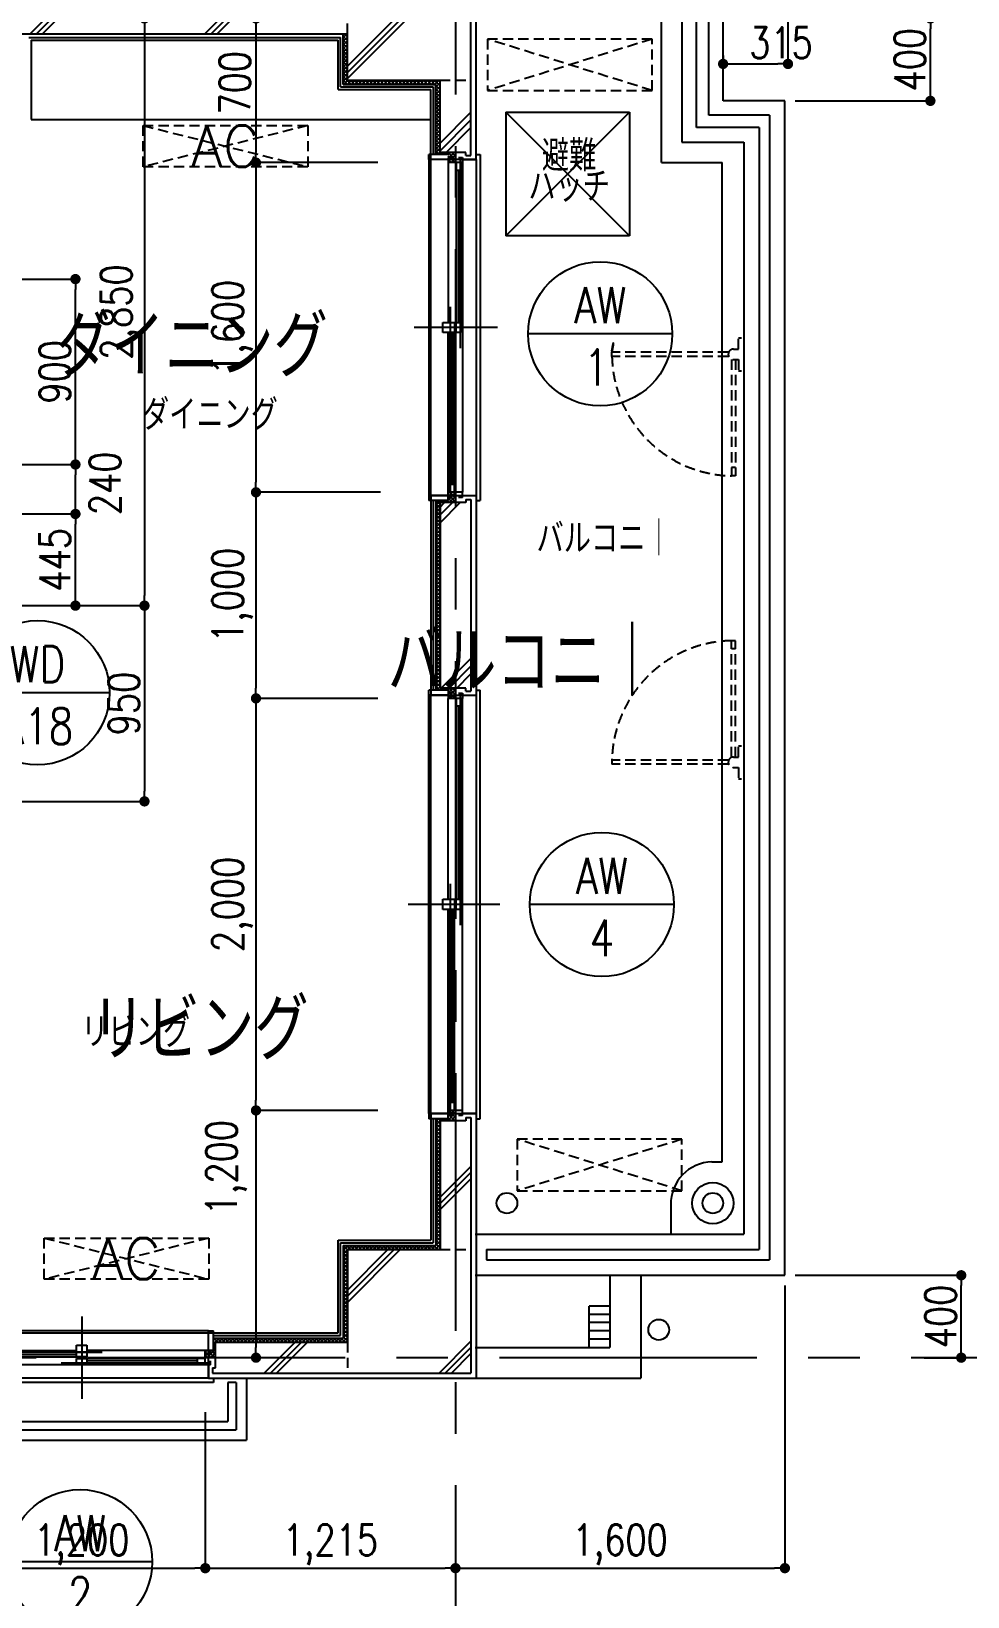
# Model space of a CAD drawing. Header units: millimetres. Extents: x 15495 to 166182, y -39946 to 18307.
# Drawn here: x 115630 to 120177, y -35421 to -27824 of the extents above; entities that cross this region are included whole.
import ezdxf
from ezdxf.enums import TextEntityAlignment as Align

# ---------------------------------------------------------------- set-up
doc = ezdxf.new("R2010")
doc.units = ezdxf.units.MM
doc.header["$LTSCALE"] = 1000
doc.linetypes.add('CENTER', pattern=[2, 1.25, -0.25, 0.25, -0.25])
doc.linetypes.add('DASHED2', pattern=[0.375, 0.25, -0.125])
doc.layers.get('0').update_dxf_attribs({"linetype": 'CONTINUOUS'})
for name, color, linetype in [('DT_ID', 13, 'CONTINUOUS'), ('E_TEXT', 3, 'CONTINUOUS'), ('F_FITT1-100', 5, 'CONTINUOUS'), ('F_FITT1-50', 5, 'CONTINUOUS'), ('F_FITT2-100', 1, 'CONTINUOUS'), ('F_FITT2-50', 1, 'CONTINUOUS'), ('K-A_EQP-50', 60, 'CONTINUOUS'), ('SF-F_FITT1-100', 5, 'CONTINUOUS'), ('TF-A_ELSE-100', 6, 'CONTINUOUS'), ('TF-A_ELSE-50', 6, 'CONTINUOUS'), ('TF-A_EQP-50', 60, 'CONTINUOUS'), ('TF-DT_ID-100', 13, 'CONTINUOUS'), ('TF-E_DIM-50', 3, 'CONTINUOUS'), ('TF-E_GRID-100', 1, 'CENTER'), ('TF-E_GRID-50', 1, 'CENTER'), ('TF-E_TEXT-100', 3, 'CONTINUOUS'), ('TF-E_TEXT-50', 3, 'CONTINUOUS'), ('TF-F_FINI1-100', 190, 'CONTINUOUS'), ('TF-F_FINI1-50', 190, 'CONTINUOUS'), ('TF-F_FINI2-50', 1, 'CONTINUOUS'), ('TF-F_FITT1-100', 5, 'CONTINUOUS'), ('TF-F_FITT1-50', 5, 'CONTINUOUS'), ('TF-F_HAT1-50', 9, 'CONTINUOUS'), ('TF-F_HIDE-100', 12, 'CONTINUOUS'), ('TF-F_HIDE-50', 12, 'CONTINUOUS'), ('TF-H_LINE1-50', 140, 'CONTINUOUS'), ('TF-R_COLM-50', 7, 'CONTINUOUS'), ('TF-R_EWALL-50', 7, 'CONTINUOUS'), ('TF-U_FIRE-50', 9, 'CONTINUOUS')]:
    doc.layers.add(name, color=color, linetype=linetype)
doc.styles.add('DIM', font='romans.shx', dxfattribs={"width": 0.8, "bigfont": 'bigfont.shx'})
doc.styles.add('ROOM', font='romans.shx', dxfattribs={"width": 0.8, "bigfont": 'bigfont.shx'})
doc.styles.add('ROOM_TATE', font='romans.shx', dxfattribs={"width": 0.8, "bigfont": 'bigfont.shx'})
doc.styles.get("Standard").update_dxf_attribs({"font": 'txt.shx', "bigfont": 'bigfont.shx'})
doc.dimstyles.new('DIM50_3_3', dxfattribs={"dimscale": 50, "dimtxt": 3, "dimasz": 1, "dimexe": 0, "dimexo": 1, "dimgap": 0.5, "dimtad": 1, "dimdec": 1, "dimdsep": 46, "dimlunit": 6, "dimtxsty": 'DIM', "dimblk1": 'DOT', "dimblk2": 'DOT', "dimsah": 1, "dimcen": 1, "dimclrd": 256, "dimclre": 256, "dimclrt": 256, "dimadec": 0, "dimazin": 0, "dimtfac": 1, "dimtdec": 1, "dimtix": 1, "dimtmove": 2, "dimatfit": 3, "dimldrblk": 'DOT', "dimfxl": 1, "dimtvp": 0.833333, "dimtolj": 1, "dimarcsym": 0})
pattern_1 = [(45, (-133336.485, -63816.77), (-8.8388348, 8.8388348), []), (135, (-133336.485, -63816.77), (-8.8388348, -8.8388348), [])]
pattern_2 = [(45, (-133336.5, -63816.8), (-424.264, 424.264), []), (45, (-133306.5, -63816.8), (-424.264, 424.264), []), (45, (-133276.5, -63816.8), (-424.264, 424.264), [])]
pattern_3 = [(45, (-28400.75, -37379.5), (-441.942, 441.942), []), (45, (-28363.25, -37379.5), (-441.942, 441.942), []), (45, (-28325.75, -37379.5), (-441.942, 441.942), [])]

# ---------------------------------------------------------------- blocks, each defined once
blk = doc.blocks.new('TATEGU-KIGOU')
at = {"color": 2}
blk.add_line((350, 0), (-350, 0), dxfattribs=at)
blk.add_circle((0, 0), 350, dxfattribs=at)
at = {"color": 2, "style": 'ROOM', "width": 0.8}
for tag, p in [('建具種別', (0, 51.6)), ('建具番号', (0, -250.1))]:
    blk.add_attdef(tag, text='', height=175, dxfattribs=at).set_placement(p, align=Align.CENTER)
at = {"flags": 1}
for tag, p in [('内法寸法（W）', (-414, -713.8)), ('内法寸法（H）', (-414, -1063.8)), ('階', (-373.6, -1414.3)), ('部屋名', (-373.6, -1786.8)), ('メーカー名', (-373.6, -2148.9)), ('値段', (-373.6, -2498.9)), ('重量', (-373.6, -2848.9)), ('建具形状', (-373.6, -3199)), ('開閉方式', (-373.6, -3549)), ('取付場所', (-373.6, -3899)), ('見込', (-373.6, -4296.3)), ('扉厚', (-373.6, -4646.3)), ('仕上', (-373.6, -4996.3)), ('ガラス', (-373.6, -5346.3)), ('建具金物', (-373.6, -5696.3)), ('枠形状', (-373.6, -6046.3)), ('沓摺形状', (-373.6, -6396.3)), ('特記事項', (-373.6, -6746.3)), ('防火性能', (-373.6, -7096.3))]:
    blk.add_attdef(tag, p, '', height=175, dxfattribs=at)
blk = doc.blocks.new('AW-2_100')
at = {"layer": 'F_FITT1-100'}
for p, q in [((-100, 25), (615, 25)), ((100, -25), (-615, -25))]:
    blk.add_line(p, q, dxfattribs=at)
at = {"layer": 'F_FITT2-100'}
for p, q in [((615, 100), (-615, 100)), ((-615, -120), (615, -120))]:
    blk.add_line(p, q, dxfattribs=at)
at = {"layer": 'SF-F_FITT1-100'}
blk.add_line((0, -200), (0, 200), dxfattribs=at)
blk = doc.blocks.new('AW-4_100')
at = {"layer": 'F_FITT1-100'}
for p, q in [((25, -100), (25, 1015)), ((-25, 100), (-25, -1015)), ((215, 0), (-230, 0))]:
    blk.add_line(p, q, dxfattribs=at)
at = {"layer": 'F_FITT2-100'}
for p, q in [((-120, -1015), (-120, 1015)), ((100, 1015), (100, -1015))]:
    blk.add_line(p, q, dxfattribs=at)
at = {"layer": 'TF-F_FITT1-100'}
blk.add_line((200, 0), (-200, 0), dxfattribs=at)
blk = doc.blocks.new('ROOM')
at = {"layer": 'DT_ID', "flags": 1}
for tag, p in [('室番号', (0, 500)), ('面積', (0, -500)), ('内装制限', (0, -1000)), ('仕上レベル', (0, -1500)), ('スラブレベル', (0, -2000)), ('天井高', (0, -2500)), ('床下地', (0, -3000)), ('床仕上', (0, -3500)), ('巾木高さ', (0, -4000)), ('巾木仕上', (0, -4500)), ('壁下地', (0, -5000)), ('壁仕上', (0, -5500)), ('天井下地', (0, -6000)), ('天井仕上', (0, -6500)), ('見切縁', (0, -7000)), ('備考', (0, -7500))]:
    blk.add_attdef(tag, p, '', height=300, dxfattribs=at)
at = {"layer": 'E_TEXT', "style": 'ROOM', "width": 0.8}
blk.add_attdef('室名', (0, 0), '', height=300, dxfattribs=at)
blk = doc.blocks.new("AW-1'_100")
at = {"layer": 'F_FITT1-100'}
for p, q in [((25, -100), (25, 815)), ((-25, 100), (-25, -815)), ((-205, 0), (200, 0))]:
    blk.add_line(p, q, dxfattribs=at)
at = {"layer": 'F_FITT2-100'}
for p, q in [((-100, -815), (-100, 815)), ((120, 815), (120, -815))]:
    blk.add_line(p, q, dxfattribs=at)
blk = doc.blocks.new('TF-BLOCK_100')
at = {"layer": 'TF-A_ELSE-100'}
for p, q in [((27500, 7100), (27500, 5900)), ((27570, 5970), (27570, 7030)), ((27630, 6030), (27630, 6970)), ((27700, 6100), (27700, 6900)), ((27400, 5800), (27400, 6485)), ((28000, 6100), (27700, 6100)), ((28000, 6100), (27700, 6100)), ((28000, 400), (28000, 6100)), ((26645, 6045), (26645, 5445)), ((26645, 5445), (27245, 6045)), ((26645, 6045), (27245, 5445)), ((26645, 6045), (27245, 6045)), ((27245, 6045), (27245, 5445)), ((27925, 6030), (27630, 6030)), ((27925, 6030), (27925, 475)), ((27875, 5970), (27570, 5970)), ((27875, 5970), (27875, 525)), ((27500, 5900), (27800, 5900)), ((27800, 5900), (27800, 600)), ((27400, 5800), (27695.9, 5800)), ((27695.9, 950), (27695.9, 5800)), ((27245, 5445), (26645, 5445)), ((27645.9, 950), (27695.9, 950)), ((27445.9, 750), (27445.9, 600)), ((26495, 600), (27800, 600)), ((26550, 525), (27875, 525)), ((26550, 525), (26550, 475)), ((26550, 475), (27925, 475)), ((26495, 400), (28000, 400)), ((27150, 400), (27150, 50)), ((27300, 400), (27300, -100)), ((27150, 250), (27050, 250)), ((27050, 50), (27050, 250)), ((27150, 210), (27050, 210)), ((27150, 170), (27050, 170)), ((27150, 130), (27050, 130)), ((27150, 90), (27050, 90)), ((26495, 50), (27150, 50)), ((25335, -120), (25295, -120)), ((25295, -120), (25295, -310)), ((25335, -120), (25335, -350)), ((25385, -100), (25385, -400)), ((26495, -100), (27300, -100)), ((23835, -350), (25335, -350)), ((23875, -310), (25295, -310)), ((23785, -400), (25385, -400))]:
    blk.add_line(p, q, dxfattribs=at)
for centre in [(26650, 750), (27650, 750), (27387.28, 135.6)]:
    blk.add_circle(centre, 50, dxfattribs=at)
blk.add_arc((27650.27, 745.63), 204.41, 91.224125, 181.224125, dxfattribs=at)
at = {"layer": 'TF-E_GRID-100'}
for p, q in [((26400, 15380.48), (26400, -4408.96)), ((31863.65, 0), (-4082.3, 0))]:
    blk.add_line(p, q, dxfattribs=at)
at = {"layer": 'TF-F_FINI1-100'}
for p, q in [((26500, 5815), (26500, 7285)), ((24340, 6395), (25830, 6395)), ((24340, 6395), (24340, 6010)), ((25830, 6155), (25830, 6395)), ((25830, 6155), (25830, 6395)), ((25830, 6155), (26280, 6155)), ((25830, 6155), (26280, 6155)), ((26280, 5815), (26280, 6155)), ((26500, 5815), (26280, 5815)), ((26280, 4185), (26280, 3215)), ((26280, 4185), (26500, 4185)), ((26500, 4185), (26500, 3215)), ((26280, 3215), (26500, 3215)), ((26280, 1185), (26500, 1185)), ((26280, 1185), (26280, 570)), ((26500, 1185), (26500, -100)), ((25830, 120), (25830, 570)), ((25830, 570), (26280, 570)), ((25200, -100), (25200, 120)), ((25200, 120), (25830, 120)), ((25200, -100), (26495, -100))]:
    blk.add_line(p, q, dxfattribs=at)
at = {"layer": 'TF-F_FITT1-100'}
for p, q in [((26600, 5000), (26200, 5000)), ((24585, 200), (24585, -200))]:
    blk.add_line(p, q, dxfattribs=at)
at = {"layer": 'TF-F_HIDE-100', "ltscale": 0.3}
blk.add_line((24340, 6010), (26280, 6010), dxfattribs=at)
at = {"layer": 'TF-DT_ID-100'}
for p, values in [((27103.23, 4969.27), {'建具種別': 'AW', '建具番号': '1’'}), ((24370.38, 3227.36), {'建具種別': 'WD', '建具番号': 'A18'}), ((27111.37, 2199.41), {'建具種別': 'AW', '建具番号': '4'}), ((24577.06, -990.36), {'建具種別': 'AW', '建具番号': '2'})]:
    blk.add_blockref('TATEGU-KIGOU', p, dxfattribs=at).add_auto_attribs(values)
at = {"layer": 'TF-E_TEXT-100'}
ref = blk.add_blockref('ROOM', (24460.16, 4759.08), dxfattribs=at)
ref.add_attrib('室名', 'ダイニング', (24460.16, 4759.08), dxfattribs={"height": 300, "style": 'ROOM', "width": 0.8})
ref = blk.add_blockref('ROOM', (24630.95, 1443.86), dxfattribs=at)
ref.add_attrib('室名', 'リビング', (24630.95, 1443.86), dxfattribs={"height": 300, "style": 'ROOM', "width": 0.8})
at = {"layer": 'TF-F_FITT1-100', "rotation": 180}
blk.add_blockref("AW-1'_100", (26400, 5000), dxfattribs=at)
at = {"layer": 'TF-F_FITT1-100'}
blk.add_blockref('AW-4_100', (26400, 2200), dxfattribs=at)
at = {"layer": 'TF-F_FITT1-100', "xscale": -1, "rotation": 180}
blk.add_blockref('AW-2_100', (24585, 0), dxfattribs=at)
at = {"layer": 'TF-E_TEXT-100', "style": 'ROOM_TATE', "width": 0.8}
blk.add_text('バルコニ｜', height=300, dxfattribs=at).set_placement((26730.91, 3392.65), align=Align.MIDDLE)
blk = doc.blocks.new('AC')
at = {"layer": 'K-A_EQP-50', "linetype": 'DASHED2', "ltscale": 0.2}
for p, q in [((-800, 0), (-800, 200)), ((0, 200), (-800, 0)), ((-800, 200), (0, 0)), ((-800, 200), (0, 200)), ((0, 200), (0, 0)), ((0, 0), (-800, 0))]:
    blk.add_line(p, q, dxfattribs=at)
at = {"layer": 'K-A_EQP-50'}
blk.add_text('AC', height=200, dxfattribs=at).set_placement((-400, 100), align=Align.MIDDLE)
blk = doc.blocks.new('DOT')
at = {"color": 0, "linetype": 'ByBlock'}
blk.add_line((-0.5, 0), (-1, 0), dxfattribs=at)
at = {"color": 0, "linetype": 'ByBlock', "const_width": 0.5}
blk.add_lwpolyline([(-0.25, 0, 1), (0.25, 0, 1)], format="xyb", close=True, dxfattribs=at)
blk = doc.blocks.new('*D774')
at = {"layer": 'TF-E_DIM-50', "lineweight": -2}
for p, q in [((117311.9, -33061.4), (116720.9, -33061.4)), ((116720.9, -33111.4), (116720.9, -34211.4)), ((117114.6, -34261.4), (116720.9, -34261.4))]:
    blk.add_line(p, q, dxfattribs=at)
at = {"layer": 'TF-E_DIM-50', "lineweight": -2, "xscale": 50, "yscale": 50, "zscale": 50}
for p, rotation in [((116720.9, -33061.4), 90), ((116720.9, -34261.4), 270)]:
    blk.add_blockref('DOT', p, dxfattribs=dict(at, rotation=rotation))
at = {"layer": 'TF-E_DIM-50', "insert": (116576.3, -33339.4), "char_height": 150, "attachment_point": 5, "rotation": 90, "style": 'DIM'}
blk.add_mtext('\\A1;1,200', dxfattribs=at)
blk = doc.blocks.new('_DOT')
at = {"color": 0, "linetype": 'ByBlock'}
blk.add_line((-0.5, 0), (-1, 0), dxfattribs=at)
at = {"color": 0, "linetype": 'ByBlock', "const_width": 0.5}
blk.add_lwpolyline([(-0.25, 0, 1), (0.25, 0, 1)], format="xyb", close=True, dxfattribs=at)
blk = doc.blocks.new('*D753')
at = {"layer": 'TF-E_DIM-50', "lineweight": -2}
for p, q in [((114739.6, -34311.4), (114739.6, -36153.1)), ((114789.6, -36153.1), (117639.6, -36153.1)), ((117689.6, -36117.3), (117689.6, -36153.1))]:
    blk.add_line(p, q, dxfattribs=at)
at = {"layer": 'TF-E_DIM-50', "lineweight": -2, "xscale": 50, "yscale": 50, "zscale": 50, "rotation": 180}
blk.add_blockref('DOT', (114739.6, -36153.1), dxfattribs=at)
at = {"layer": 'TF-E_DIM-50', "lineweight": -2, "xscale": 50, "yscale": 50, "zscale": 50}
blk.add_blockref('DOT', (117689.6, -36153.1), dxfattribs=at)
at = {"layer": 'TF-E_DIM-50', "insert": (116214.6, -36038.8), "char_height": 150, "attachment_point": 5, "style": 'DIM'}
blk.add_mtext('\\A1;2,950', dxfattribs=at)
blk = doc.blocks.new('*D771')
at = {"layer": 'TF-E_DIM-50', "lineweight": -2}
for p, q in [((119289.6, -33911.4), (119289.6, -35283)), ((117689.6, -35107.9), (117689.6, -35283)), ((117739.6, -35283), (119239.6, -35283))]:
    blk.add_line(p, q, dxfattribs=at)
at = {"layer": 'TF-E_DIM-50', "lineweight": -2, "xscale": 50, "yscale": 50, "zscale": 50, "rotation": 180}
blk.add_blockref('DOT', (117689.6, -35283), dxfattribs=at)
at = {"layer": 'TF-E_DIM-50', "lineweight": -2, "xscale": 50, "yscale": 50, "zscale": 50}
blk.add_blockref('DOT', (119289.6, -35283), dxfattribs=at)
at = {"layer": 'TF-E_DIM-50', "insert": (118489.6, -35168.7), "char_height": 150, "attachment_point": 5, "style": 'DIM'}
blk.add_mtext('\\A1;1,600', dxfattribs=at)
blk = doc.blocks.new('*D773')
at = {"layer": 'TF-E_DIM-50', "lineweight": -2}
for p, q in [((116474.6, -34525.8), (116474.6, -35283)), ((116524.6, -35283), (117639.6, -35283)), ((117689.6, -35279), (117689.6, -35283))]:
    blk.add_line(p, q, dxfattribs=at)
at = {"layer": 'TF-E_DIM-50', "lineweight": -2, "xscale": 50, "yscale": 50, "zscale": 50, "rotation": 180}
blk.add_blockref('DOT', (116474.6, -35283), dxfattribs=at)
at = {"layer": 'TF-E_DIM-50', "lineweight": -2, "xscale": 50, "yscale": 50, "zscale": 50}
blk.add_blockref('DOT', (117689.6, -35283), dxfattribs=at)
at = {"layer": 'TF-E_DIM-50', "insert": (117082.1, -35168.7), "char_height": 150, "attachment_point": 5, "style": 'DIM'}
blk.add_mtext('\\A1;1,215', dxfattribs=at)
blk = doc.blocks.new('*D772')
at = {"layer": 'TF-E_DIM-50', "lineweight": -2}
for p, q in [((115274.6, -34544.5), (115274.6, -35283)), ((116474.6, -34525.8), (116474.6, -35283)), ((115324.6, -35283), (116424.6, -35283))]:
    blk.add_line(p, q, dxfattribs=at)
at = {"layer": 'TF-E_DIM-50', "lineweight": -2, "xscale": 50, "yscale": 50, "zscale": 50, "rotation": 180}
blk.add_blockref('DOT', (115274.6, -35283), dxfattribs=at)
at = {"layer": 'TF-E_DIM-50', "lineweight": -2, "xscale": 50, "yscale": 50, "zscale": 50}
blk.add_blockref('DOT', (116474.6, -35283), dxfattribs=at)
at = {"layer": 'TF-E_DIM-50', "insert": (115874.6, -35168.7), "char_height": 150, "attachment_point": 5, "style": 'DIM'}
blk.add_mtext('\\A1;1,200', dxfattribs=at)
blk = doc.blocks.new('AW-2_50')
at = {"layer": 'F_FITT1-50'}
for p, q in [((-615, 130), (-640, 130)), ((-640, 35), (-640, 130)), ((-615, 35), (-615, 130)), ((615, 35), (615, 130)), ((615, 130), (640, 130)), ((640, 35), (640, 130)), ((-640, 35), (-625, 35)), ((-625, 15), (-625, 35)), ((-625, 35), (-600, 35)), ((-600, -35), (-600, 35)), ((-600, 26), (-562, 26)), ((-600, 4), (-562, 4)), ((-562, 4), (-562, 26)), ((-562, 15), (-24.99975, 15)), ((-24.99975, 4), (-24.99975, 61.5)), ((-24.99975, 61.5), (25.00025, 61.5)), ((25.00025, 26), (-24.99975, 26)), ((25.00025, 4), (-24.99975, 4)), ((25.00025, 61.5), (25.00025, 4)), ((625, 35), (600, 35)), ((600, -35), (600, 35)), ((625, 15), (625, 35)), ((640, 35), (625, 35)), ((-625, -35), (-625, -15)), ((-625, -35), (-600, -35)), ((-24.99975, -26), (-24.99975, -4)), ((-24.99975, -4), (25.00025, -4)), ((25.00025, -26), (-24.99975, -26)), ((25.00025, -4), (25.00025, -26)), ((562, -15), (25.00025, -15)), ((562, -26), (562, -4)), ((600, -4), (562, -4)), ((600, -26), (562, -26)), ((625, -35), (600, -35)), ((625, -35), (625, -15))]:
    blk.add_line(p, q, dxfattribs=at)
at = {"layer": 'F_FITT2-50'}
for p, q in [((615, 130), (-615, 130)), ((-600, 35), (-24.99975, 35)), ((-562, 26), (-24.99975, 26)), ((-562, 4), (-24.99975, 4)), ((600, 35), (25.00025, 35)), ((600, -35), (-600, -35)), ((562, -4), (25.00025, -4)), ((562, -26), (25.00025, -26)), ((-639.999375, -100), (-639.999375, -120)), ((639.999375, -120), (-639.999375, -120)), ((639.999375, -100), (639.999375, -120))]:
    blk.add_line(p, q, dxfattribs=at)
at = {"layer": 'TF-F_FITT1-50'}
blk.add_line((0, 200), (0, -200), dxfattribs=at)
blk = doc.blocks.new('*D689')
at = {"layer": 'TF-E_DIM-50', "lineweight": -2}
for p, q in [((119339.6, -33861.4), (120145.9, -33861.4)), ((120145.9, -34211.4), (120145.9, -33911.4)), ((119965.2, -34261.4), (120145.9, -34261.4))]:
    blk.add_line(p, q, dxfattribs=at)
at = {"layer": 'TF-E_DIM-50', "lineweight": -2, "xscale": 50, "yscale": 50, "zscale": 50}
for p, rotation in [((120145.9, -33861.4), 90), ((120145.9, -34261.4), 270)]:
    blk.add_blockref('DOT', p, dxfattribs=dict(at, rotation=rotation))
at = {"layer": 'TF-E_DIM-50', "insert": (120045.9, -34061.4), "char_height": 150, "attachment_point": 5, "rotation": 90, "style": 'DIM'}
blk.add_mtext('\\A1;400', dxfattribs=at)
blk = doc.blocks.new('*D539')
at = {"layer": 'TF-E_DIM-50', "lineweight": -2}
for p, q in [((117114.6, -27761.4), (116720.9, -27761.4)), ((116720.9, -27811.4), (116720.9, -28411.4)), ((117311.9, -28461.4), (116720.9, -28461.4))]:
    blk.add_line(p, q, dxfattribs=at)
at = {"layer": 'TF-E_DIM-50', "lineweight": -2, "xscale": 50, "yscale": 50, "zscale": 50}
for p, rotation in [((116720.9, -27761.4), 90), ((116720.9, -28461.4), 270)]:
    blk.add_blockref('DOT', p, dxfattribs=dict(at, rotation=rotation))
at = {"layer": 'TF-E_DIM-50', "insert": (116618.3, -28074), "char_height": 150, "attachment_point": 5, "rotation": 90, "style": 'DIM'}
blk.add_mtext('\\A1;700', dxfattribs=at)
blk = doc.blocks.new('*D532')
at = {"layer": 'TF-E_DIM-50', "lineweight": -2}
for p, q in [((116191.4, -27761.4), (116179.3, -27761.4)), ((116179.3, -27811.4), (116179.3, -30561.4)), ((115472.9, -30611.4), (116179.3, -30611.4))]:
    blk.add_line(p, q, dxfattribs=at)
at = {"layer": 'TF-E_DIM-50', "lineweight": -2, "xscale": 50, "yscale": 50, "zscale": 50}
for p, rotation in [((116179.3, -27761.4), 90), ((116179.3, -30611.4), 270)]:
    blk.add_blockref('DOT', p, dxfattribs=dict(at, rotation=rotation))
at = {"layer": 'TF-E_DIM-50', "insert": (116065, -29186.4), "char_height": 150, "attachment_point": 5, "rotation": 90, "style": 'DIM'}
blk.add_mtext('\\A1;2,850', dxfattribs=at)
blk = doc.blocks.new('*D537')
at = {"layer": 'TF-E_DIM-50', "lineweight": -2}
for p, q in [((115657.2, -30611.4), (116179.3, -30611.4)), ((116179.3, -30661.4), (116179.3, -31511.4)), ((115147.2, -31561.4), (116179.3, -31561.4))]:
    blk.add_line(p, q, dxfattribs=at)
at = {"layer": 'TF-E_DIM-50', "lineweight": -2, "xscale": 50, "yscale": 50, "zscale": 50}
for p, rotation in [((116179.3, -30611.4), 90), ((116179.3, -31561.4), 270)]:
    blk.add_blockref('DOT', p, dxfattribs=dict(at, rotation=rotation))
at = {"layer": 'TF-E_DIM-50', "insert": (116079.3, -31086.4), "char_height": 150, "attachment_point": 5, "rotation": 90, "style": 'DIM'}
blk.add_mtext('\\A1;950', dxfattribs=at)
blk = doc.blocks.new('*D535')
at = {"layer": 'TF-E_DIM-50', "lineweight": -2}
for p, q in [((117325.3, -30061.4), (116720.9, -30061.4)), ((116720.9, -30111.4), (116720.9, -31011.4)), ((117311.9, -31061.4), (116720.9, -31061.4))]:
    blk.add_line(p, q, dxfattribs=at)
at = {"layer": 'TF-E_DIM-50', "lineweight": -2, "xscale": 50, "yscale": 50, "zscale": 50}
for p, rotation in [((116720.9, -30061.4), 90), ((116720.9, -31061.4), 270)]:
    blk.add_blockref('DOT', p, dxfattribs=dict(at, rotation=rotation))
at = {"layer": 'TF-E_DIM-50', "insert": (116606.6, -30561.4), "char_height": 150, "attachment_point": 5, "rotation": 90, "style": 'DIM'}
blk.add_mtext('\\A1;1,000', dxfattribs=at)
blk = doc.blocks.new('AW-4_50')
at = {"layer": 'F_FITT1-50'}
for p, q in [((-130, 1015.00025), (-130, 1040.00025)), ((-35, 1040.00025), (-130, 1040.00025)), ((-35, 1015.00025), (-130, 1015.00025)), ((-35, 1040.00025), (-35, 1025.00025)), ((-35, 1025.00025), (-35, 1000.00025)), ((-15, 1025.00025), (-35, 1025.00025)), ((35, 1000.00025), (-35, 1000.00025)), ((4, 1000.00025), (4, 962.00025)), ((15, 1025.00025), (35, 1025.00025)), ((26, 1000.00025), (26, 962.00025)), ((35, 1025.00025), (35, 1000.00025)), ((26, 962.00025), (4, 962.00025)), ((15, 25.0005), (15, 962.00025)), ((-61.5, 25.0005), (-4, 25.0005)), ((-61.5, -24.9995), (-61.5, 25.0005)), ((-26, 25.0005), (-26, -24.9995)), ((-4, 25.0005), (-4, -24.9995)), ((4, 25.0005), (26, 25.0005)), ((4, -24.9995), (4, 25.0005)), ((26, 25.0005), (26, -24.9995)), ((-4, -24.9995), (-61.5, -24.9995)), ((-15, -961.99975), (-15, -24.9995)), ((26, -24.9995), (4, -24.9995)), ((-26, -999.99975), (-26, -961.99975)), ((-4, -961.99975), (-26, -961.99975)), ((-4, -999.99975), (-4, -961.99975)), ((-35, -1014.99975), (-130, -1014.99975)), ((-130, -1014.99975), (-130, -1039.99975)), ((-35, -1039.99975), (-130, -1039.99975)), ((35, -999.99975), (-35, -999.99975)), ((-35, -1024.99975), (-35, -999.99975)), ((-15, -1024.99975), (-35, -1024.99975)), ((-35, -1039.99975), (-35, -1024.99975)), ((35, -1024.99975), (15, -1024.99975)), ((35, -1024.99975), (35, -999.99975))]:
    blk.add_line(p, q, dxfattribs=at)
at = {"layer": 'F_FITT2-50'}
for p, q in [((-130, -1014.99975), (-130, 1015.00025)), ((-35, 25.0005), (-35, 1000.00025)), ((35, -999.99975), (35, 1000.00025)), ((99.999375, 1039.999625), (119.999375, 1039.999625)), ((119.999375, -1039.999125), (119.999375, 1039.999625)), ((4, 25.0005), (4, 962.00025)), ((26, 25.0005), (26, 962.00025)), ((-35, -999.99975), (-35, -24.9995)), ((-26, -961.99975), (-26, -24.9995)), ((-4, -961.99975), (-4, -24.9995)), ((100, -1039.999125), (120, -1039.999125))]:
    blk.add_line(p, q, dxfattribs=at)
at = {"layer": 'TF-F_FITT1-50'}
blk.add_line((199.99925, 0), (-200.00075, 0), dxfattribs=at)
blk = doc.blocks.new('*D733')
at = {"layer": 'TF-E_DIM-50', "lineweight": -2}
for p, q in [((117311.9, -31061.4), (116720.9, -31061.4)), ((116720.9, -31111.4), (116720.9, -33011.4)), ((117311.9, -33061.4), (116720.9, -33061.4))]:
    blk.add_line(p, q, dxfattribs=at)
at = {"layer": 'TF-E_DIM-50', "lineweight": -2, "xscale": 50, "yscale": 50, "zscale": 50}
for p, rotation in [((116720.9, -31061.4), 90), ((116720.9, -33061.4), 270)]:
    blk.add_blockref('DOT', p, dxfattribs=dict(at, rotation=rotation))
at = {"layer": 'TF-E_DIM-50', "insert": (116606.6, -32061.4), "char_height": 150, "attachment_point": 5, "rotation": 90, "style": 'DIM'}
blk.add_mtext('\\A1;2,000', dxfattribs=at)
blk = doc.blocks.new('ACOUT')
at = {"layer": 'K-A_EQP-50', "linetype": 'DASHED2', "ltscale": 0.2}
for p, q in [((0, 0), (-800, 250)), ((0, 250), (-800, 0)), ((-800, 0), (-800, 250)), ((-800, 250), (0, 250)), ((0, 250), (0, 0)), ((0, 0), (-800, 0))]:
    blk.add_line(p, q, dxfattribs=at)
blk = doc.blocks.new("AW-1'_50")
at = {"layer": 'F_FITT1-50'}
for p, q in [((-130.00075, 815.001625), (-130.00075, 840.001625)), ((-35.00075, 840.001625), (-130.00075, 840.001625)), ((-35.00075, 815.001625), (-130.00075, 815.001625)), ((-35.00075, 825.001625), (-35.00075, 800.001625)), ((-15.00075, 825.001625), (-35.00075, 825.001625)), ((34.99925, 800.001625), (-35.00075, 800.001625)), ((3.99925, 800.001625), (3.99925, 762.001625)), ((25.99925, 762.001625), (3.99925, 762.001625)), ((14.99925, 825.001625), (34.99925, 825.001625)), ((14.99925, 762.001625), (14.99925, 25.001875)), ((25.99925, 800.001625), (25.99925, 762.001625)), ((34.99925, 825.001625), (34.99925, 800.001625)), ((199.99925, 0), (-200.00075, 0)), ((-61.50075, 25.001875), (-4.00075, 25.001875)), ((-61.50075, -24.998125), (-61.50075, 25.001875)), ((-26.00075, 25.001875), (-26.00075, -24.998125)), ((-4.00075, 25.001875), (-4.00075, -24.998125)), ((3.99925, 25.001875), (25.99925, 25.001875)), ((3.99925, -24.998125), (3.99925, 25.001875)), ((25.99925, 25.001875), (25.99925, -24.998125)), ((-4.00075, -24.998125), (-61.50075, -24.998125)), ((-15.00075, -761.998375), (-15.00075, -24.998125)), ((25.99925, -24.998125), (3.99925, -24.998125)), ((-130.00075, -814.998375), (-130.00075, -839.998375)), ((-35.00075, -814.998375), (-130.00075, -814.998375)), ((34.99925, -799.998375), (-35.00075, -799.998375)), ((-35.00075, -824.998375), (-35.00075, -799.998375)), ((-15.00075, -824.998375), (-35.00075, -824.998375)), ((-35.00075, -839.998375), (-35.00075, -824.998375)), ((-4.00075, -761.998375), (-26.00075, -761.998375)), ((34.99925, -824.998375), (14.99925, -824.998375)), ((34.99925, -824.998375), (34.99925, -799.998375)), ((-35.00075, -839.998375), (-130.00075, -839.998375))]:
    blk.add_line(p, q, dxfattribs=at)
at = {"layer": 'F_FITT2-50'}
for p, q in [((99.99925, 840.001), (119.99925, 840.001)), ((119.99925, 840.001), (119.99925, -839.99775)), ((-130.00075, 815.001625), (-130.00075, -814.998375)), ((-35.00075, 800.001625), (-35.00075, 25.001875)), ((3.99925, 762.001625), (3.99925, 25.001875)), ((25.99925, 762.001625), (25.99925, 25.001875)), ((34.99925, 800.001625), (34.99925, -799.998375)), ((-35.00075, -799.998375), (-35.00075, -24.998125)), ((-26.00075, -799.998375), (-26.00075, -24.998125)), ((-4.00075, -799.998375), (-4.00075, -24.998125)), ((99.99925, -839.99775), (119.99925, -839.99775))]:
    blk.add_line(p, q, dxfattribs=at)
blk = doc.blocks.new('*D533')
at = {"layer": 'TF-E_DIM-50', "lineweight": -2}
for p, q in [((115485.1, -29026.4), (115844, -29026.4)), ((115844, -29876.4), (115844, -29076.4)), ((115485.1, -29926.4), (115844, -29926.4))]:
    blk.add_line(p, q, dxfattribs=at)
at = {"layer": 'TF-E_DIM-50', "lineweight": -2, "xscale": 50, "yscale": 50, "zscale": 50}
for p, rotation in [((115844, -29026.4), 90), ((115844, -29926.4), 270)]:
    blk.add_blockref('DOT', p, dxfattribs=dict(at, rotation=rotation))
at = {"layer": 'TF-E_DIM-50', "insert": (115744, -29476.4), "char_height": 150, "attachment_point": 5, "rotation": 90, "style": 'DIM'}
blk.add_mtext('\\A1;900', dxfattribs=at)
blk = doc.blocks.new('*D531')
at = {"layer": 'TF-E_DIM-50', "lineweight": -2}
for p, q in [((117311.9, -28461.4), (116720.9, -28461.4)), ((116720.9, -28511.4), (116720.9, -30011.4)), ((117325.3, -30061.4), (116720.9, -30061.4))]:
    blk.add_line(p, q, dxfattribs=at)
at = {"layer": 'TF-E_DIM-50', "lineweight": -2, "xscale": 50, "yscale": 50, "zscale": 50}
for p, rotation in [((116720.9, -28461.4), 90), ((116720.9, -30061.4), 270)]:
    blk.add_blockref('DOT', p, dxfattribs=dict(at, rotation=rotation))
at = {"layer": 'TF-E_DIM-50', "insert": (116606.6, -29261.4), "char_height": 150, "attachment_point": 5, "rotation": 90, "style": 'DIM'}
blk.add_mtext('\\A1;1,600', dxfattribs=at)
blk = doc.blocks.new('*D538')
at = {"layer": 'TF-E_DIM-50', "lineweight": -2}
for p, q in [((115485.1, -29926.4), (115844, -29926.4)), ((115844, -30116.4), (115844, -29976.4)), ((115571.1, -30166.4), (115844, -30166.4))]:
    blk.add_line(p, q, dxfattribs=at)
at = {"layer": 'TF-E_DIM-50', "lineweight": -2, "xscale": 50, "yscale": 50, "zscale": 50}
for p, rotation in [((115844, -29926.4), 90), ((115844, -30166.4), 270)]:
    blk.add_blockref('DOT', p, dxfattribs=dict(at, rotation=rotation))
at = {"layer": 'TF-E_DIM-50', "insert": (115987.7, -30018), "char_height": 150, "attachment_point": 5, "rotation": 90, "style": 'DIM'}
blk.add_mtext('\\A1;240', dxfattribs=at)
blk = doc.blocks.new('*D534')
at = {"layer": 'TF-E_DIM-50', "lineweight": -2}
for p, q in [((115407, -30166.4), (115844, -30166.4)), ((115844, -30561.4), (115844, -30216.4)), ((115824.8, -30611.4), (115844, -30611.4))]:
    blk.add_line(p, q, dxfattribs=at)
at = {"layer": 'TF-E_DIM-50', "lineweight": -2, "xscale": 50, "yscale": 50, "zscale": 50}
for p, rotation in [((115844, -30166.4), 90), ((115844, -30611.4), 270)]:
    blk.add_blockref('DOT', p, dxfattribs=dict(at, rotation=rotation))
at = {"layer": 'TF-E_DIM-50', "insert": (115744, -30388.9), "char_height": 150, "attachment_point": 5, "rotation": 90, "style": 'DIM'}
blk.add_mtext('\\A1;445', dxfattribs=at)
blk = doc.blocks.new('*D542')
at = {"layer": 'TF-E_DIM-50', "lineweight": -2}
for p, q in [((119304.6, -27508.1), (119304.6, -27982.2)), ((118989.6, -27940.8), (118989.6, -27982.2)), ((119039.6, -27982.2), (119254.6, -27982.2))]:
    blk.add_line(p, q, dxfattribs=at)
at = {"layer": 'TF-E_DIM-50', "lineweight": -2, "xscale": 50, "yscale": 50, "zscale": 50, "rotation": 180}
blk.add_blockref('DOT', (118989.6, -27982.2), dxfattribs=at)
at = {"layer": 'TF-E_DIM-50', "lineweight": -2, "xscale": 50, "yscale": 50, "zscale": 50}
blk.add_blockref('DOT', (119304.6, -27982.2), dxfattribs=at)
at = {"layer": 'TF-E_DIM-50', "insert": (119270.9, -27879.3), "char_height": 150, "attachment_point": 5, "style": 'DIM'}
blk.add_mtext('\\A1;315', dxfattribs=at)
blk = doc.blocks.new('*D541')
at = {"layer": 'TF-E_DIM-50', "lineweight": -2}
for p, q in [((119884.9, -27761.4), (119996.2, -27761.4)), ((119996.2, -28111.4), (119996.2, -27811.4)), ((119339.6, -28161.4), (119996.2, -28161.4))]:
    blk.add_line(p, q, dxfattribs=at)
at = {"layer": 'TF-E_DIM-50', "lineweight": -2, "xscale": 50, "yscale": 50, "zscale": 50}
for p, rotation in [((119996.2, -27761.4), 90), ((119996.2, -28161.4), 270)]:
    blk.add_blockref('DOT', p, dxfattribs=dict(at, rotation=rotation))
at = {"layer": 'TF-E_DIM-50', "insert": (119896.2, -27961.4), "char_height": 150, "attachment_point": 5, "rotation": 90, "style": 'DIM'}
blk.add_mtext('\\A1;400', dxfattribs=at)
blk = doc.blocks.new('TF-BLOCK_50')
at = {"layer": 'TF-F_HAT1-50'}
h = blk.add_hatch(dxfattribs=at)
h.set_pattern_fill('RC4', color=256, scale=30, style=0)
h.set_pattern_definition(pattern_2)
h.paths.add_polyline_path([(26400, 6500), (25875, 6500), (25875, 6425), (25875, 6200), (26325, 6200), (26400, 6200)])
h.paths.add_polyline_path([(26400, 6800), (26325, 6800), (25875, 6800), (25875, 6575), (25875, 6500), (26400, 6500)])
h.paths.add_polyline_path([(26475, 6800), (26400, 6800), (26400, 6500), (26475, 6500)])
h.paths.add_polyline_path([(26475, 6500), (26400, 6500), (26400, 6200), (26475, 6200)])
h.paths.add_polyline_path([(26400, 7020), (26325, 7020), (26325, 6800), (26400, 6800)])
h.paths.add_polyline_path([(26475, 7020), (26400, 7020), (26400, 6800), (26475, 6800)])
h.paths.add_polyline_path([(26475, 7100), (26400, 7100), (26400, 7020), (26475, 7020)])
h.paths.add_polyline_path([(26400, 7100), (26325, 7100), (26325, 7020), (26400, 7020)])
h = blk.add_hatch(dxfattribs=at)
h.set_pattern_fill('RC4', color=256, scale=30, style=0)
h.set_pattern_definition(pattern_2)
h.paths.add_polyline_path([(25875, 6500), (24000, 6500), (24000, 6425), (25875, 6425)])
h.paths.add_polyline_path([(25875, 6575), (22250, 6575), (22250, 6500), (24000, 6500), (25875, 6500)])
h.paths.add_polyline_path([(24000, 6500), (21900, 6500), (21900, 6425), (24000, 6425)])
h = blk.add_hatch(dxfattribs=at)
h.set_pattern_fill('ANSI37', color=256, scale=100, style=0)
h.set_pattern_definition(pattern_1)
h.paths.add_polyline_path([(25875, 6425), (25855, 6425), (25855, 6180), (26305, 6180), (26305, 5840), (26365, 5840), (26365, 5825), (26365, 5800), (26400, 5800), (26400, 5850), (26325, 5850), (26325, 6200), (25875, 6200)])
h = blk.add_hatch(dxfattribs=at)
h.set_pattern_fill('RC2', color=256, scale=50, style=0)
h.set_pattern_definition(pattern_3)
h.paths.add_polyline_path([(26475, 6125), (26325, 6125), (26325, 5850), (26475, 5850)])
h = blk.add_hatch(dxfattribs=at)
h.set_pattern_fill('ANSI37', color=256, scale=100, style=0)
h.set_pattern_definition([(45, (-101296.477, -11674.05), (-8.8388348, 8.8388348), []), (135, (-101296.477, -11674.05), (-8.8388348, -8.8388348), [])])
h.paths.add_polyline_path([(26400, 4150.01), (26400, 4200.02), (26365, 4200.02), (26365, 4160.02), (26305, 4160), (26305, 3240), (26365, 3240), (26365, 3200), (26400, 3200), (26400, 3250), (26325, 3250), (26325, 4149.99)])
h = blk.add_hatch(dxfattribs=at)
h.set_pattern_fill('RC2', color=256, scale=50, style=0)
h.set_pattern_definition(pattern_3)
h.paths.add_polyline_path([(26475, 4165), (26450.04, 4165), (26450.04, 4150), (26325, 4149.99), (26325, 3250), (26345, 3250.01), (26450.04, 3250), (26450.04, 3235), (26475, 3235)])
h = blk.add_hatch(dxfattribs=at)
h.set_pattern_fill('ANSI37', color=256, scale=100, style=0)
h.set_pattern_definition(pattern_1)
h.paths.add_polyline_path([(25235.01, 75), (25875, 75), (25875, 525), (26325, 525), (26325, 1150), (26400, 1150), (26400, 1200), (26365, 1200), (26365, 1175), (26365, 1160), (26305, 1160), (26305, 545), (25855, 545), (25855, 95), (25225, 95), (25225, 35), (25210, 35), (25185, 35), (25185, 0), (25235.01, 0)])
h = blk.add_hatch(dxfattribs=at)
h.set_pattern_fill('RC4', color=256, scale=30, style=0)
h.set_pattern_definition(pattern_2)
h.paths.add_polyline_path([(26475, 1165), (26450, 1165), (26450, 1150), (26400, 1150), (26400, 525), (26475, 525)])
h.paths.add_polyline_path([(26400, 1150), (26325, 1150), (26325, 525), (26400, 525)])
h.paths.add_polyline_path([(26400, 525), (26325, 525), (25875, 525), (25875, 75), (25875, 0), (26400, 0)])
h.paths.add_polyline_path([(26400, 0), (25875, 0), (25875, -75), (26400, -75)])
h.paths.add_polyline_path([(26475, 0), (26400, 0), (26400, -75), (26475, -75)])
h.paths.add_polyline_path([(26475, 525), (26400, 525), (26400, 0), (26475, 0)])
h.paths.add_polyline_path([(25875, 75), (25235.01, 75), (25235.01, 0), (25875, 0)])
h.paths.add_polyline_path([(25875, 0), (25235.01, 0), (25235.01, -50.04), (25220.01, -50.04), (25220, -75), (25875, -75)])
at = {"layer": 'TF-A_ELSE-50'}
for p, q in [((27500, 7100), (27500, 5900)), ((27570, 5970), (27570, 7030)), ((27630, 6030), (27630, 6970)), ((27700, 6100), (27700, 6900)), ((27400, 5800), (27400, 6485)), ((28000, 6100), (27700, 6100)), ((28000, 6100), (27700, 6100)), ((28000, 400), (28000, 6100)), ((26645, 6045), (26645, 5445)), ((26645, 6045), (27245, 5445)), ((26645, 5445), (27245, 6045)), ((26645, 6045), (27245, 6045)), ((27245, 6045), (27245, 5445)), ((27925, 6030), (27630, 6030)), ((27925, 6030), (27925, 475)), ((27875, 5970), (27570, 5970)), ((27875, 5970), (27875, 525)), ((27500, 5900), (27800, 5900)), ((27800, 5900), (27800, 600)), ((27400, 5800), (27695.9, 5800)), ((27695.9, 950), (27695.9, 5800)), ((27245, 5445), (26645, 5445)), ((27645.9, 950), (27695.9, 950)), ((27445.9, 750), (27445.9, 600)), ((26495, 600), (27800, 600)), ((26550, 525), (27875, 525)), ((26550, 525), (26550, 475)), ((26550, 475), (27925, 475)), ((26495, 400), (28000, 400)), ((27150, 400), (27150, 50)), ((27300, 400), (27300, -100)), ((27150, 250), (27050, 250)), ((27050, 50), (27050, 250)), ((27150, 210), (27050, 210)), ((27150, 170), (27050, 170)), ((27150, 130), (27050, 130)), ((27150, 90), (27050, 90)), ((26495, 50), (27150, 50)), ((25335, -120), (25295, -120)), ((25295, -120), (25295, -310)), ((25335, -120), (25335, -350)), ((25385, -100), (25385, -400)), ((26495, -100), (27300, -100)), ((23835, -350), (25335, -350)), ((23875, -310), (25295, -310)), ((23785, -400), (25385, -400))]:
    blk.add_line(p, q, dxfattribs=at)
for centre, radius in [((27650, 750), 100), ((26650, 750), 50), ((27650, 750), 50), ((27387.28, 135.6), 50)]:
    blk.add_circle(centre, radius, dxfattribs=at)
blk.add_arc((27650.27, 745.63), 204.41, 91.224125, 181.224125, dxfattribs=at)
at = {"layer": 'TF-E_GRID-50'}
for p, q in [((26400, 15380.48), (26400, -4408.96)), ((31863.65, 0), (-4082.3, 0))]:
    blk.add_line(p, q, dxfattribs=at)
at = {"layer": 'TF-F_FINI1-50'}
for p, q in [((26500, 5815), (26500, 7285)), ((24340, 6395), (25830, 6395)), ((25830, 6155), (25830, 6395)), ((25830, 6155), (25830, 6395)), ((25830, 6155), (26280, 6155)), ((25830, 6155), (26280, 6155)), ((26280, 5840), (26280, 6155)), ((26435, 5815), (26500, 5815)), ((26435, 4185.02), (26500, 4185.02)), ((26500, 4185), (26500, 3215)), ((26280, 4160.02), (26280, 3240)), ((26435, 3215.02), (26500, 3215.02)), ((26280, 1160), (26280, 570)), ((26500, 1185), (26435, 1185)), ((26500, 1185), (26500, -100)), ((25830, 120), (25830, 570)), ((25830, 570), (26280, 570)), ((25225, 120), (25830, 120)), ((25200, -35), (25200, -100)), ((25200, -100), (26495, -100))]:
    blk.add_line(p, q, dxfattribs=at)
at = {"layer": 'TF-F_FINI2-50'}
for p, q in [((24327.5, 6407.5), (25842.5, 6407.5)), ((25842.5, 6167.5), (25842.5, 6407.5)), ((25842.5, 6167.5), (26292.5, 6167.5)), ((26292.5, 6167.5), (26292.5, 5840)), ((26292.5, 4160), (26292.5, 3240)), ((26292.5, 1160), (26292.5, 557.5)), ((25842.5, 107.5), (25842.5, 557.5)), ((25842.5, 557.5), (26292.5, 557.5)), ((25225, 107.5), (25842.5, 107.5))]:
    blk.add_line(p, q, dxfattribs=at)
at = {"layer": 'TF-F_FITT1-50'}
for p, q in [((26404, 5800.02), (26404, 5762.02)), ((26600, 5000), (26200, 5000))]:
    blk.add_line(p, q, dxfattribs=at)
at = {"layer": 'TF-F_HAT1-50'}
for p in [(26325, 3250), (26345, 3250.01)]:
    blk.add_line(p, (26345, 3250.01), dxfattribs=at)
at = {"layer": 'TF-F_HIDE-50', "ltscale": 0.3}
blk.add_line((24340, 6010), (26280, 6010), dxfattribs=at)
at = {"layer": 'TF-H_LINE1-50', "linetype": 'DASHED2', "ltscale": 0.2}
for p, q in [((27775, 4895), (27775, 4950)), ((27775, 4950), (27790, 4950)), ((27725, 4880), (27160, 4880)), ((27160, 4860), (27160, 4880)), ((27750, 4895), (27775, 4895)), ((27725, 4860), (27160, 4860)), ((27740, 4845), (27740, 4280)), ((27750, 4845), (27775, 4845)), ((27760, 4845), (27760, 4280)), ((27775, 4845), (27775, 4790)), ((27775, 4790), (27790, 4790)), ((27760, 4320), (27740, 4320)), ((27760, 4280), (27740, 4280)), ((27740, 2915), (27740, 3480)), ((27760, 3480), (27740, 3480)), ((27760, 3440), (27740, 3440)), ((27760, 2915), (27760, 3480)), ((27775, 2970), (27790, 2970)), ((27775, 2915), (27775, 2970)), ((27725, 2900), (27160, 2900)), ((27160, 2900), (27160, 2880)), ((27750, 2915), (27775, 2915)), ((27725, 2880), (27160, 2880)), ((27750, 2865), (27775, 2865)), ((27775, 2865), (27775, 2810)), ((27775, 2810), (27790, 2810))]:
    blk.add_line(p, q, dxfattribs=at)
for centre, radius, start, end in [((27750, 4870), 25, 90, 270), ((27752.66, 4872.66), 592.8, 181.224183, 268.775817), ((27752.66, 2887.34), 592.8, 91.224183, 178.775817), ((27750, 2890), 25, 90, 270)]:
    blk.add_arc(centre, radius, start, end, dxfattribs=at)
at = {"layer": 'TF-R_COLM-50'}
for p, q in [((26475, 6200), (26475, 6800)), ((25875, 6200), (25875, 6425)), ((25875, 6200), (26325, 6200)), ((25875, 525), (26325, 525)), ((25875, 525), (25875, 75)), ((26475, 525), (26475, -75)), ((25875, -75), (26475, -75))]:
    blk.add_line(p, q, dxfattribs=at)
at = {"layer": 'TF-R_COLM-50', "linetype": 'DASHED2', "ltscale": 0.2}
for p, q in [((25875, 6425), (25875, 6575)), ((26325, 6200), (26475, 6200)), ((26325, 525), (26475, 525)), ((25875, 75), (25875, -75))]:
    blk.add_line(p, q, dxfattribs=at)
at = {"layer": 'TF-R_EWALL-50'}
for p, q in [((16225, 6425), (25875, 6425)), ((26325, 5850.01), (26325, 6200)), ((26475, 5835), (26475, 6200)), ((26450, 5850.02), (26325, 5850.02)), ((26450, 5835.02), (26450, 5850.02)), ((26450, 5835.02), (26475, 5835.02)), ((26450.04, 4150.02), (26325, 4150.01)), ((26325, 4149.99), (26325, 3250)), ((26450.04, 4165.02), (26475, 4165.02)), ((26450.04, 4165.02), (26450.04, 4150.02)), ((26475, 4165), (26475, 3235)), ((26450.04, 3235.03), (26450.04, 3250.04)), ((26450.04, 3235.03), (26475, 3235.02)), ((26325, 1149.99), (26325, 525)), ((26450.04, 1164.97), (26475, 1164.98)), ((26450.04, 1164.97), (26450.04, 1149.96)), ((26475, 1165), (26475, 525)), ((25235.01, 75), (25875, 75)), ((25235.01, -50.04), (25235.01, 75)), ((25220.01, -50.04), (25220, -75)), ((25220, -75), (25875, -75)), ((25220.01, -50.04), (25235.01, -50.04))]:
    blk.add_line(p, q, dxfattribs=at)
at = {"layer": 'TF-U_FIRE-50'}
for p, q in [((25855, 6180), (25855, 6425)), ((25855, 6180), (26305, 6180)), ((26305, 5840), (26305, 6180)), ((26305, 4160), (26305, 3240)), ((26460, 4165), (26475, 4165)), ((26450.04, 3250.04), (26325, 3250)), ((26460, 3235.04), (26475, 3235.04)), ((26305, 1160), (26305, 545)), ((26450.04, 1149.96), (26325, 1150)), ((26460, 1164.96), (26475, 1164.96)), ((25855, 545), (25855, 95)), ((25855, 545), (26305, 545)), ((25225, 95), (25855, 95))]:
    blk.add_line(p, q, dxfattribs=at)
at = {"layer": 'TF-A_EQP-50', "xscale": -1, "rotation": 180}
for p in [(27355, 6400), (27500, 1060)]:
    blk.add_blockref('ACOUT', p, dxfattribs=at)
at = {"layer": 'TF-A_EQP-50'}
for p in [(25682.67, 5780), (25202.76, 380.6)]:
    blk.add_blockref('AC', p, dxfattribs=at)
at = {"layer": 'TF-E_TEXT-50'}
ref = blk.add_blockref('ROOM', (24877.59, 4501.4), dxfattribs=dict(at, xscale=0.5, yscale=0.5, zscale=0.5))
ref.add_attrib('室名', 'ダイニング', (24877.59, 4501.4), dxfattribs={"height": 150, "style": 'ROOM', "width": 0.8})
ref = blk.add_blockref('ROOM', (24583.16, 1505.81), dxfattribs=dict(at, xscale=0.5, yscale=0.5, zscale=0.5))
ref.add_attrib('室名', 'リビング', (24583.16, 1505.81), dxfattribs={"height": 150, "style": 'ROOM', "width": 0.8})
at = {"layer": 'TF-F_FITT1-50'}
for name, p in [("AW-1'_50", (26400, 5000.02)), ('AW-4_50', (26400, 2200)), ('AW-2_50', (24585, 0))]:
    blk.add_blockref(name, p, dxfattribs=at)
at = {"layer": 'TF-E_TEXT-50', "style": 'ROOM', "width": 0.8}
blk.add_text('避難', height=150, dxfattribs=at).set_placement((26951.96, 5758.85), align=Align.CENTER)
blk.add_text('ハッチ', height=150, dxfattribs=at).set_placement((26951.96, 5758.85), align=Align.TOP_CENTER)
at = {"layer": 'TF-E_TEXT-50', "style": 'ROOM_TATE', "width": 0.8}
blk.add_text('バルコニ｜', height=150, dxfattribs=at).set_placement((27123.86, 3983.85), align=Align.MIDDLE)
at = {"layer": 'TF-E_DIM-50'}
dim = blk.add_linear_dim(base=(28015, 6279.22), p1=(27700, 6370.64), p2=(28015, 6803.26), dimstyle='DIM50_3_3', dxfattribs=at)
dim.commit()
dim.dimension.update_dxf_attribs({"geometry": '*D542', "text_midpoint": (27981.32, 6382.12), "dimtype": 128, "insert": (-91289.59, 34261.4)})
for base, p1, p2, picture, middle in [((24889.66, 3650), (24951.82, 6500), (24133.29, 3650), '*D532', (24775.38, 5075)), ((28706.64, 6500), (28000, 6100), (28545.3, 6500), '*D541', (28606.64, 6300)), ((25431.27, 4200), (26072.26, 5800), (26085.71, 4200), '*D531', (25316.98, 5000)), ((24554.42, 5235), (24145.56, 4335), (24145.56, 5235), '*D533', (24454.42, 4785)), ((25431.27, 3200), (26085.71, 4200), (26072.26, 3200), '*D535', (25316.98, 3700)), ((24554.42, 4095), (24485.22, 3650), (24067.38, 4095), '*D534', (24454.42, 3872.5)), ((24889.66, 2700), (24317.64, 3650), (23807.65, 2700), '*D537', (24789.66, 3175)), ((25431.27, 1200), (26072.26, 3200), (26072.26, 1200), '*D733', (25316.98, 2200)), ((28856.33, 400), (28625.65, 0), (28000, 400), '*D689', (28756.33, 200))]:
    dim = blk.add_linear_dim(base=base, p1=p1, p2=p2, angle=90, dimstyle='DIM50_3_3', dxfattribs=at)
    dim.commit()
    dim.dimension.update_dxf_attribs({"geometry": picture, "text_midpoint": middle, "insert": (-91289.59, 34261.4)})
for base, p1, p2, picture, middle in [((25431.27, 5800), (25875, 6500), (26072.26, 5800), '*D539', (25328.72, 6187.42)), ((24554.42, 4335), (24231.53, 4095), (24145.56, 4335), '*D538', (24698.12, 4243.45)), ((25431.27, 0), (26072.26, 1200), (25875, 0), '*D774', (25286.74, 922.01))]:
    dim = blk.add_linear_dim(base=base, p1=p1, p2=p2, angle=90, dimstyle='DIM50_3_3', dxfattribs=at)
    dim.commit()
    dim.dimension.update_dxf_attribs({"geometry": picture, "text_midpoint": middle, "dimtype": 128, "insert": (-91289.59, 34261.4)})
for base, p1, p2, picture, middle in [((28000, -1021.6), (26400, -796.52), (28000, 400), '*D771', (27200, -907.31)), ((26400, -1891.68), (23450, 0), (26400, -1905.92), '*D753', (24925, -1777.39)), ((25185, -1021.6), (23985, -233.12), (25185, -214.41), '*D772', (24585, -907.31)), ((26400, -1021.6), (25185, -214.41), (26400, -967.57), '*D773', (25792.5, -907.31))]:
    dim = blk.add_linear_dim(base=base, p1=p1, p2=p2, dimstyle='DIM50_3_3', dxfattribs=at)
    dim.commit()
    dim.dimension.update_dxf_attribs({"geometry": picture, "text_midpoint": middle, "insert": (-91289.59, 34261.4)})

msp = doc.modelspace()

# ---------------------------------------------------------------- block references
for name in ['TF-BLOCK_100', 'TF-BLOCK_50']:
    msp.add_blockref(name, (91289.6, -34261.4))

doc.saveas('drawing.dxf')
